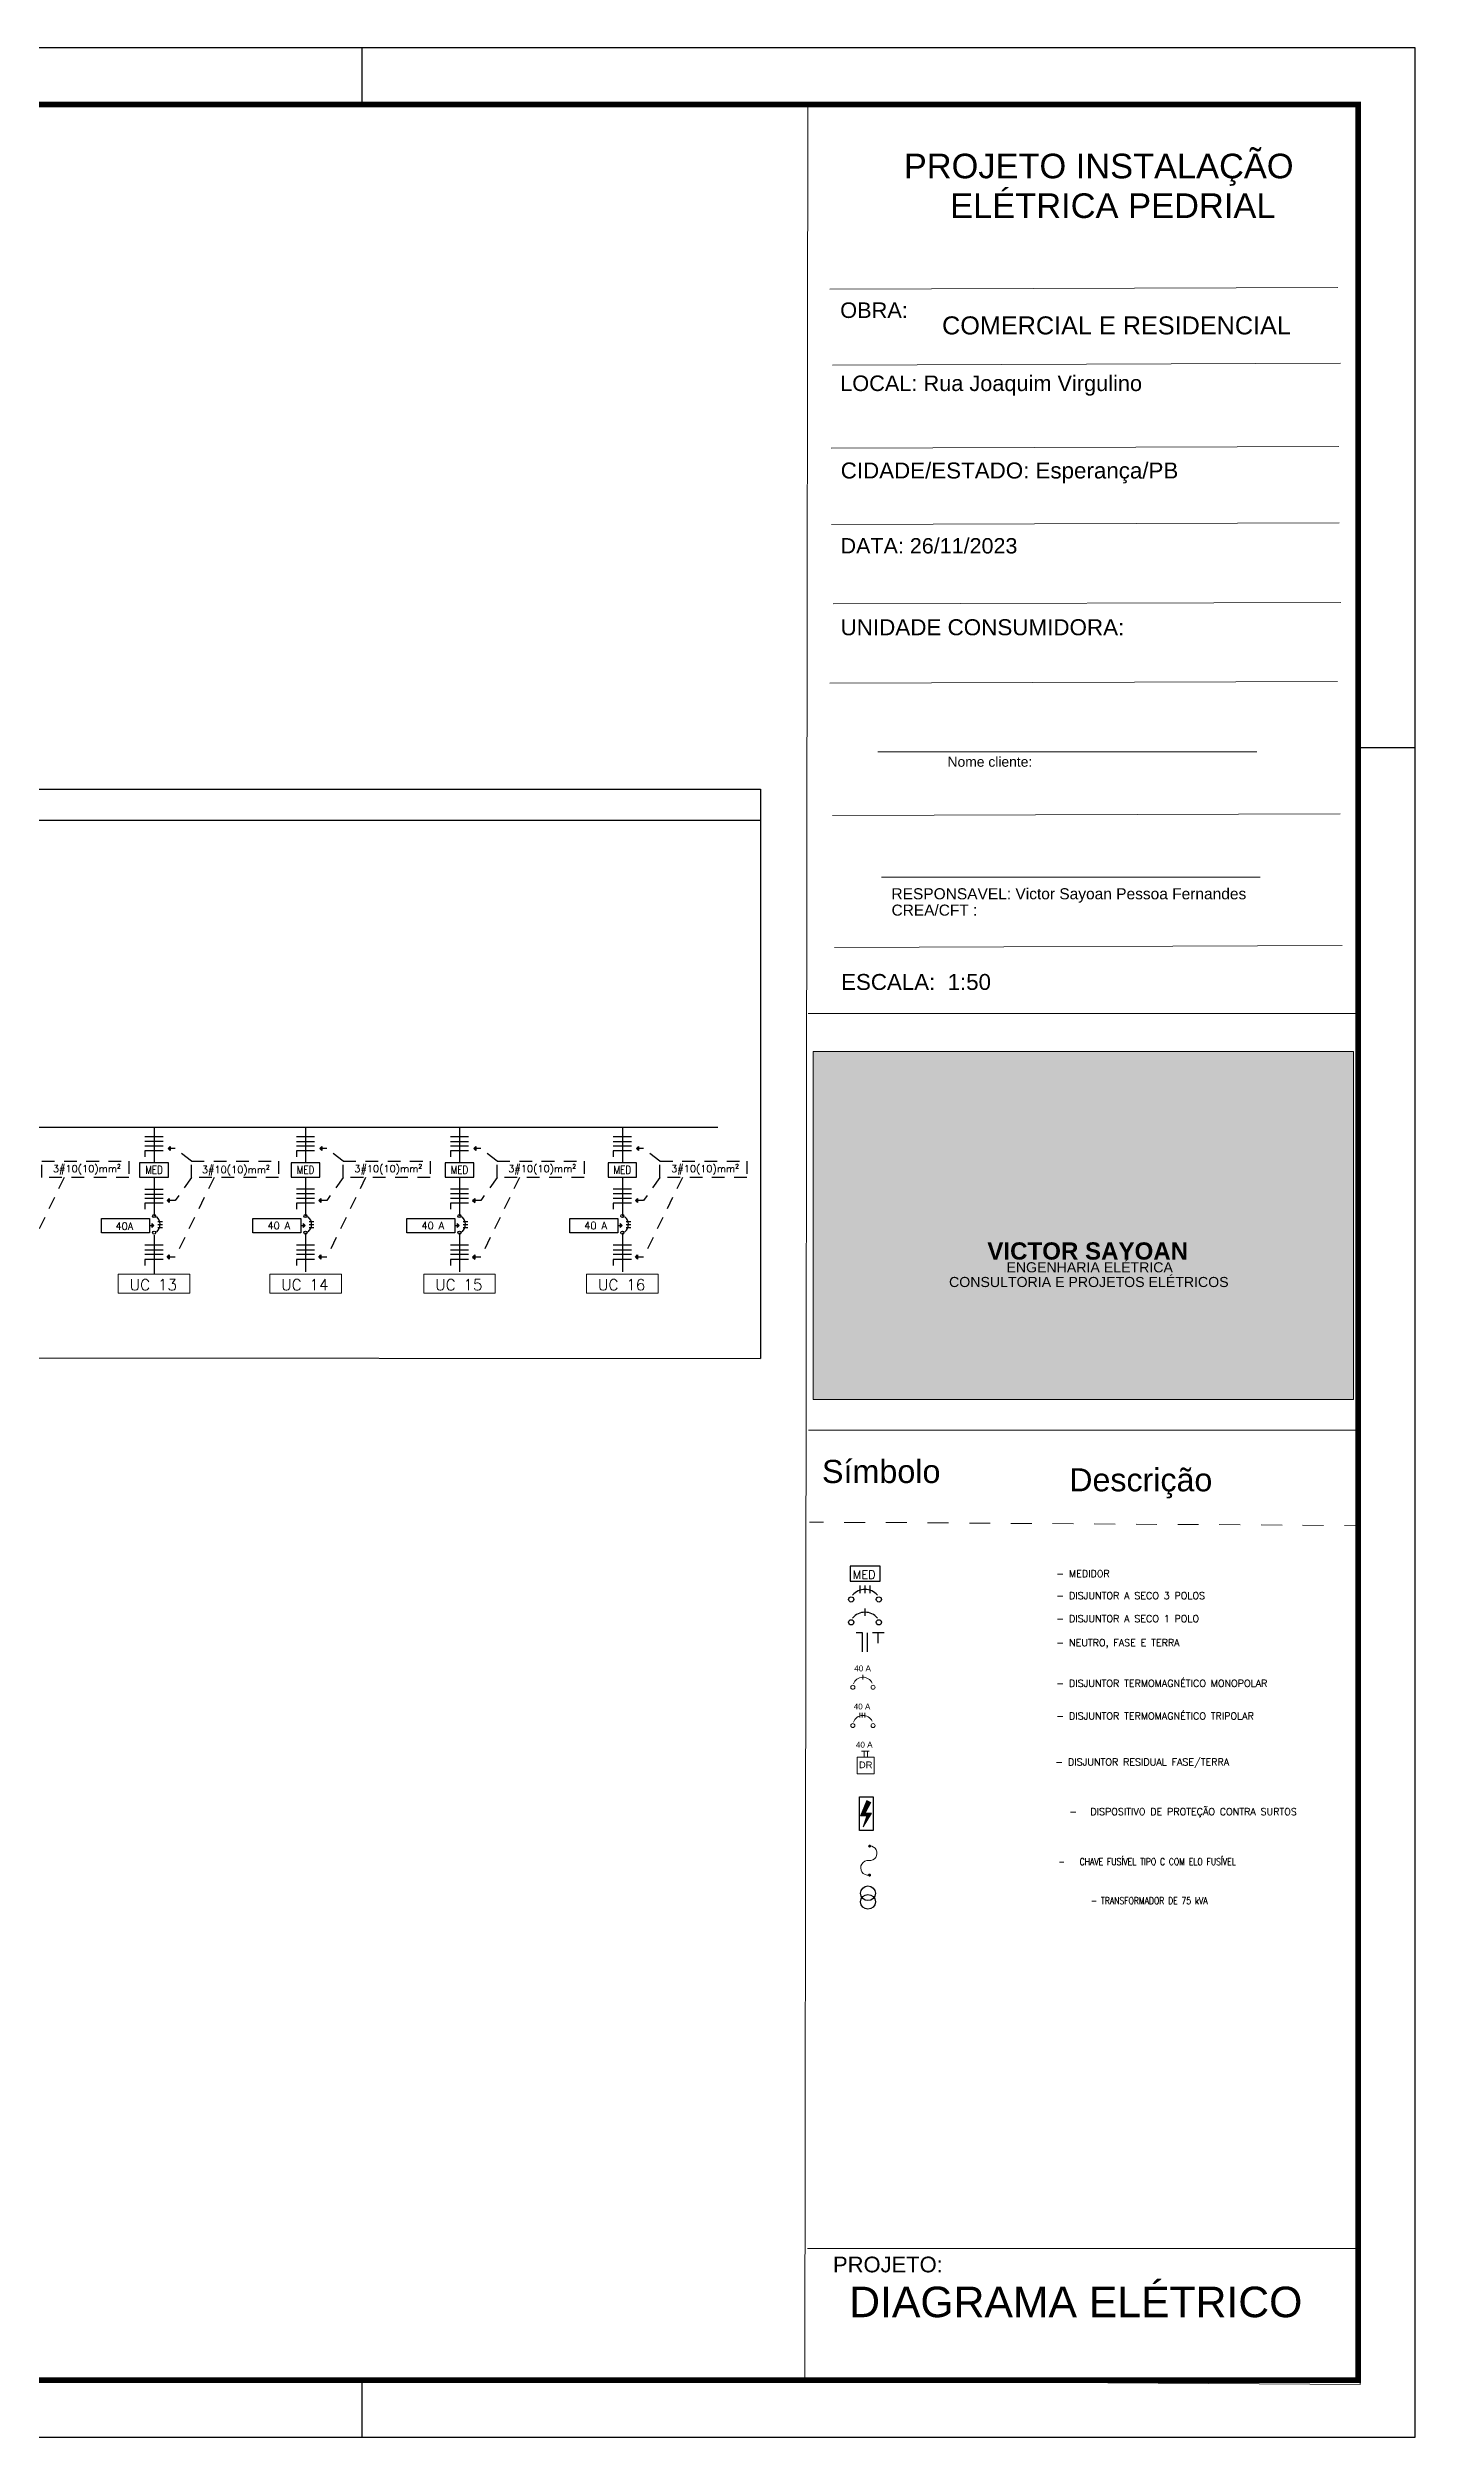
# Model space of a CAD drawing. Header units: metres. Extents: x 2999 to 3164, y 1641 to 1678.
# Drawn here: x 3086.27 to 3107.77, y 1640.57 to 1678.17 of the extents above; entities that cross this region are included whole.
import ezdxf
from ezdxf.enums import TextEntityAlignment as Align

# ---------------------------------------------------------------- set-up
doc = ezdxf.new("R2010")
doc.units = ezdxf.units.M
for name, pattern in [('CONTORNO_QUADRO_T', [0.35, 0.2, -0.15]), ('Contínuo', [0]), ('ELETRODUTO_TETO', [1000, 1000, 0])]:
    doc.linetypes.add(name, pattern=pattern)
for name, color, linetype in [('4', 136, 'Continuous'), ('ARQ-FOLHA', 7, 'Continuous'), ('Cabos Unidades', 255, 'Continuous'), ('DIAGRAMA', 7, 'Continuous'), ('DISP_PROTECAO', 7, 'Continuous'), ('ELE-TEXTO04', 4, 'CONTORNO_QUADRO_T'), ('ELETRODUTO_TETO', 124, 'Continuous'), ('INDICACAO_CIRCUITO_FIA', 252, 'Continuous'), ('LEGENDA_TEXTO', 136, 'Continuous'), ('LISTAGEM_TEXTO', 7, 'Continuous'), ('PDF3_DI-Disjuntor', 7, 'Continuous'), ('PDF3_DI-Textos do diagrama', 7, 'Continuous'), ('PDF3_DIAGRAMA', 7, 'Continuous'), ('PDF3_Text', 7, 'Continuous'), ('QUADROS_E_CAIXAS', 7, 'Continuous'), ('X_CTRL_PTLIG_DESLIGADO', 7, 'Continuous')]:
    doc.layers.add(name, color=color, linetype=linetype)
for name, color, linetype, lineweight in [('Barramento Unifilar', 252, 'Continuous', 30), ('Esquadrias', 252, 'Continuous', 9), ('TERRA', 92, 'Continuous', 30)]:
    doc.layers.add(name, color=color, linetype=linetype, lineweight=lineweight)
doc.layers.add('PDF47_Solid Fills', color=7, linetype='Continuous', true_color=0xc7ad54)
doc.layers.add('PDF47_Text', color=7, linetype='Continuous', true_color=0xffffff)
doc.styles.add('arial', font='arial.ttf')
doc.styles.add('Arial$001', font='arial.ttf', dxfattribs={"height": 1.562076})
doc.styles.add('PDF Arial', font='arial.ttf')
doc.styles.add('PDF Sarabun-Extra Bold', font='arialbd.ttf')
doc.styles.add('PDF Sarabun-Thin', font='arial.ttf')
doc.styles.add('ROMANS', font='ROMANS.shx', dxfattribs={"width": 0.8, "height": 0.1})
doc.styles.add('SIMPLEX', font='simplex.shx', dxfattribs={"height": 0.1})

# ---------------------------------------------------------------- blocks, each defined once
blk = doc.blocks.new('*U77', base_point=(-175.88, 62.22))
for p, q in [((-172.88, 65.22), (-178.88, 65.22)), ((-178.88, 65.22), (-178.88, 62.22)), ((-178.88, 62.22), (-172.88, 62.22)), ((-172.88, 62.22), (-172.88, 65.22))]:
    blk.add_line(p, q)
at = {"layer": 'X_CTRL_PTLIG_DESLIGADO'}
blk.add_line((-175.88, 63.72), (-175.88, 63.72), dxfattribs=at)
at = {"layer": 'LISTAGEM_TEXTO', "style": 'ROMANS'}
blk.add_text('MED', height=1.678, dxfattribs=at).set_placement((-178.37, 62.71))
blk = doc.blocks.new('*U78', base_point=(-117.62, 105.34))
for centre in [(-117.1, 105.34), (-111.56, 105.34)]:
    blk.add_circle(centre, 0.519)
blk.add_arc((-114.33, 104.1), 3.25, 39.9589, 140.0411)
at = {"layer": 'X_CTRL_PTLIG_DESLIGADO'}
for p, q in [((-117.62, 105.34), (-117.62, 105.34)), ((-114.33, 107.35), (-114.33, 107.35)), ((-111.04, 105.34), (-111.04, 105.34))]:
    blk.add_line(p, q, dxfattribs=at)
blk = doc.blocks.new('*U79', base_point=(-114.33, 107.35))
at = {"color": 1}
blk.add_line((-114.33, 106.59), (-114.33, 108.11), dxfattribs=at)
blk = doc.blocks.new('*U80', base_point=(-125.14, 82.15))
at = {"color": 1}
for p, q in [((-126.14, 81.39), (-126.14, 82.91)), ((-125.14, 81.39), (-125.14, 82.91)), ((-124.14, 81.39), (-124.14, 82.91))]:
    blk.add_line(p, q, dxfattribs=at)
blk = doc.blocks.new('*U91', base_point=(-92.27, 153.12))
at = {"linetype": 'ByBlock'}
blk.add_lwpolyline([(-92.27, 153.12), (-92.27, 144.94)], dxfattribs=at)
blk = doc.blocks.new('*U92', base_point=(-92.27, 138.36))
at = {"linetype": 'ByBlock'}
blk.add_lwpolyline([(-92.27, 138.36), (-92.27, 130.18)], dxfattribs=at)
blk = doc.blocks.new('*U93', base_point=(-92.27, 153.12))
at = {"linetype": 'ByBlock'}
blk.add_lwpolyline([(-92.27, 153.12), (-92.27, 144.94)], dxfattribs=at)
blk = doc.blocks.new('*U94', base_point=(-92.27, 138.36))
at = {"linetype": 'ByBlock'}
blk.add_lwpolyline([(-92.27, 138.36), (-92.27, 130.18)], dxfattribs=at)
blk = doc.blocks.new('FOLHA A2')
at = {"layer": 'ARQ-FOLHA'}
for p, q in [((594, 0), (0, 0)), ((409, -10), (409, 0)), ((594, -420), (594, 0)), ((584, -123), (594, -123)), ((409, -420), (409, -410)), ((0, -420), (594, -420))]:
    blk.add_line(p, q, dxfattribs=at)
at = {"layer": 'ARQ-FOLHA', "const_width": 1}
blk.add_lwpolyline([(25, -410), (584, -410), (584, -10), (25, -10), (25, -410)], dxfattribs=at)

msp = doc.modelspace()

# ---------------------------------------------------------------- hatches: boundary and pattern name
at = {"linetype": 'Contínuo', "true_color": 0xfecc66}
h = msp.add_hatch(color=31, dxfattribs=at)
h.dxf.hatch_style = 1
h.set_gradient(color1=(254, 204, 102))
h.paths.add_polyline_path([(3102.341, 1660.993), (3102.437, 1661.047), (3103.172, 1660.645), (3103.225, 1660.887), (3102.441, 1661.317), (3102.11, 1661.133), (3102.11, 1660.723), (3102.967, 1660.239), (3102.967, 1660.121), (3102.737, 1659.989), (3102.744, 1659.737), (3103.197, 1659.995), (3103.197, 1660.387), (3102.341, 1660.87)])
h.paths.add_polyline_path([(3102.551, 1660.383), (3102.33, 1660.383), (3102.33, 1659.887), (3101.895, 1660.114), (3101.895, 1661.035), (3101.66, 1660.969), (3101.675, 1659.99), (3102.334, 1659.634), (3102.551, 1659.638)])
at = {"layer": 'Cabos Unidades'}
h = msp.add_hatch(color=256, dxfattribs=at)
h.dxf.hatch_style = 1
h.paths.add_polyline_path([(3087.901, 1659.666), (3087.933, 1659.634), (3087.901, 1659.602)])
h = msp.add_hatch(color=256, dxfattribs=at)
h.dxf.hatch_style = 1
h.paths.add_polyline_path([(3090.285, 1659.666), (3090.317, 1659.634), (3090.285, 1659.602)])
h = msp.add_hatch(color=256, dxfattribs=at)
h.dxf.hatch_style = 1
h.paths.add_polyline_path([(3092.706, 1659.666), (3092.738, 1659.634), (3092.706, 1659.602)])
h = msp.add_hatch(color=256, dxfattribs=at)
h.dxf.hatch_style = 1
h.paths.add_polyline_path([(3095.267, 1659.666), (3095.299, 1659.634), (3095.267, 1659.602)])
at = {"layer": 'ELE-TEXTO04'}
h = msp.add_hatch(color=256, dxfattribs=at)
h.dxf.hatch_style = 1
h.paths.add_polyline_path([(3088.192, 1660.877), (3088.16, 1660.845), (3088.192, 1660.814)])
h = msp.add_hatch(color=256, dxfattribs=at)
h.dxf.hatch_style = 1
h.paths.add_polyline_path([(3090.576, 1660.877), (3090.544, 1660.845), (3090.576, 1660.814)])
h = msp.add_hatch(color=256, dxfattribs=at)
h.dxf.hatch_style = 1
h.paths.add_polyline_path([(3092.997, 1660.877), (3092.965, 1660.845), (3092.997, 1660.814)])
h = msp.add_hatch(color=256, dxfattribs=at)
h.dxf.hatch_style = 1
h.paths.add_polyline_path([(3095.558, 1660.877), (3095.526, 1660.845), (3095.558, 1660.814)])
h = msp.add_hatch(color=256, dxfattribs=at)
h.dxf.hatch_style = 1
h.paths.add_polyline_path([(3088.176, 1660.059), (3088.144, 1660.027), (3088.176, 1659.996)])
h = msp.add_hatch(color=256, dxfattribs=at)
h.dxf.hatch_style = 1
h.paths.add_polyline_path([(3090.56, 1660.059), (3090.528, 1660.027), (3090.56, 1659.996)])
h = msp.add_hatch(color=256, dxfattribs=at)
h.dxf.hatch_style = 1
h.paths.add_polyline_path([(3092.981, 1660.059), (3092.949, 1660.027), (3092.981, 1659.996)])
h = msp.add_hatch(color=256, dxfattribs=at)
h.dxf.hatch_style = 1
h.paths.add_polyline_path([(3095.542, 1660.059), (3095.51, 1660.027), (3095.542, 1659.996)])
h = msp.add_hatch(color=256, dxfattribs=at)
h.dxf.hatch_style = 1
h.paths.add_polyline_path([(3088.176, 1659.171), (3088.144, 1659.139), (3088.176, 1659.107)])
h = msp.add_hatch(color=256, dxfattribs=at)
h.dxf.hatch_style = 1
h.paths.add_polyline_path([(3090.56, 1659.171), (3090.528, 1659.139), (3090.56, 1659.107)])
h = msp.add_hatch(color=256, dxfattribs=at)
h.dxf.hatch_style = 1
h.paths.add_polyline_path([(3092.981, 1659.171), (3092.949, 1659.139), (3092.981, 1659.107)])
h = msp.add_hatch(color=256, dxfattribs=at)
h.dxf.hatch_style = 1
h.paths.add_polyline_path([(3095.542, 1659.171), (3095.51, 1659.139), (3095.542, 1659.107)])

# ---------------------------------------------------------------- linework, layer by layer
for p, q in [((3098.218, 1677.272), (3106.876, 1677.272)), ((3057.432, 1666.5), (3097.477, 1666.5)), ((3097.477, 1666.5), (3097.477, 1657.544)), ((3057.432, 1666.016), (3097.477, 1666.016)), ((3057.432, 1657.576), (3097.477, 1657.544))]:
    msp.add_line(p, q)
at = {"color": 7}
for p, q in [((3088.08, 1661.031), (3087.795, 1661.031)), ((3088.08, 1660.955), (3087.795, 1660.955)), ((3088.08, 1660.884), (3087.795, 1660.884)), ((3088.08, 1660.809), (3087.795, 1660.809)), ((3087.795, 1660.809), (3087.795, 1660.714)), ((3090.464, 1661.028), (3090.178, 1661.028)), ((3090.464, 1660.951), (3090.178, 1660.951)), ((3090.464, 1660.884), (3090.178, 1660.884)), ((3090.464, 1660.809), (3090.178, 1660.809)), ((3090.178, 1660.809), (3090.178, 1660.714)), ((3092.885, 1661.028), (3092.6, 1661.028)), ((3092.885, 1660.951), (3092.6, 1660.951)), ((3092.885, 1660.884), (3092.6, 1660.884)), ((3092.885, 1660.809), (3092.6, 1660.809)), ((3092.6, 1660.809), (3092.6, 1660.714)), ((3095.446, 1661.028), (3095.16, 1661.028)), ((3095.446, 1660.951), (3095.16, 1660.951)), ((3095.446, 1660.884), (3095.16, 1660.884)), ((3095.446, 1660.809), (3095.16, 1660.809)), ((3095.16, 1660.809), (3095.16, 1660.714)), ((3088.163, 1660.623), (3087.712, 1660.623)), ((3087.712, 1660.623), (3087.712, 1660.398)), ((3088.163, 1660.398), (3088.163, 1660.623)), ((3090.546, 1660.623), (3090.096, 1660.623)), ((3090.096, 1660.623), (3090.096, 1660.398)), ((3090.546, 1660.398), (3090.546, 1660.623)), ((3092.967, 1660.623), (3092.517, 1660.623)), ((3092.517, 1660.623), (3092.517, 1660.398)), ((3092.967, 1660.398), (3092.967, 1660.623)), ((3095.528, 1660.623), (3095.078, 1660.623)), ((3095.078, 1660.623), (3095.078, 1660.398)), ((3095.528, 1660.398), (3095.528, 1660.623)), ((3087.712, 1660.398), (3088.163, 1660.398)), ((3088.08, 1660.2), (3087.795, 1660.2)), ((3088.08, 1660.124), (3087.795, 1660.124)), ((3088.08, 1660.06), (3087.795, 1660.06)), ((3090.096, 1660.398), (3090.546, 1660.398)), ((3090.464, 1660.209), (3090.178, 1660.209)), ((3090.464, 1660.132), (3090.178, 1660.132)), ((3090.464, 1660.06), (3090.178, 1660.06)), ((3092.517, 1660.398), (3092.967, 1660.398)), ((3092.885, 1660.209), (3092.6, 1660.209)), ((3092.885, 1660.132), (3092.6, 1660.132)), ((3092.885, 1660.06), (3092.6, 1660.06)), ((3095.078, 1660.398), (3095.528, 1660.398)), ((3095.446, 1660.209), (3095.16, 1660.209)), ((3095.446, 1660.132), (3095.16, 1660.132)), ((3095.446, 1660.06), (3095.16, 1660.06)), ((3088.08, 1659.985), (3087.795, 1659.985)), ((3087.795, 1659.985), (3087.795, 1659.89)), ((3090.464, 1659.985), (3090.178, 1659.985)), ((3090.178, 1659.985), (3090.178, 1659.89)), ((3092.885, 1659.985), (3092.6, 1659.985)), ((3092.6, 1659.985), (3092.6, 1659.89)), ((3095.446, 1659.985), (3095.16, 1659.985)), ((3095.16, 1659.985), (3095.16, 1659.89)), ((3088.08, 1659.325), (3087.795, 1659.325)), ((3090.464, 1659.325), (3090.178, 1659.325)), ((3092.885, 1659.325), (3092.6, 1659.325)), ((3095.446, 1659.325), (3095.16, 1659.325)), ((3088.08, 1659.248), (3087.795, 1659.248)), ((3088.08, 1659.177), (3087.795, 1659.177)), ((3088.08, 1659.102), (3087.795, 1659.102)), ((3087.795, 1659.102), (3087.795, 1659.007)), ((3090.464, 1659.248), (3090.178, 1659.248)), ((3090.464, 1659.177), (3090.178, 1659.177)), ((3090.464, 1659.102), (3090.178, 1659.102)), ((3090.178, 1659.102), (3090.178, 1659.007)), ((3092.885, 1659.248), (3092.6, 1659.248)), ((3092.885, 1659.177), (3092.6, 1659.177)), ((3092.885, 1659.102), (3092.6, 1659.102)), ((3092.6, 1659.102), (3092.6, 1659.007)), ((3095.446, 1659.248), (3095.16, 1659.248)), ((3095.446, 1659.177), (3095.16, 1659.177)), ((3095.446, 1659.102), (3095.16, 1659.102)), ((3095.16, 1659.102), (3095.16, 1659.007))]:
    msp.add_line(p, q, dxfattribs=at)
at = {"color": 154}
for p, q in [((3099.081, 1653.223), (3098.981, 1653.223)), ((3099.081, 1652.924), (3099.081, 1653.223))]:
    msp.add_line(p, q, dxfattribs=at)
at = {"color": 1}
msp.add_line((3099.16, 1652.924), (3099.16, 1653.223), dxfattribs=at)
at = {"color": 7, "linetype": 'Continuous', "lineweight": 9, "true_color": 0x000007}
for points in [[(3106.876, 1677.272), (3106.906, 1641.395), (3098.172, 1641.455), (3098.218, 1677.272)], [(3098.566, 1674.37), (3106.555, 1674.393), (3106.555, 1674.393)], [(3098.609, 1673.174), (3106.595, 1673.204), (3106.595, 1673.204)], [(3098.586, 1671.865), (3106.571, 1671.891), (3106.571, 1671.891)], [(3098.593, 1670.666), (3106.575, 1670.692), (3106.575, 1670.692)], [(3098.616, 1669.416), (3106.601, 1669.44), (3106.601, 1669.44)], [(3098.566, 1668.167), (3106.548, 1668.194), (3106.548, 1668.194)], [(3098.609, 1666.086), (3106.591, 1666.113), (3106.591, 1666.113)], [(3098.642, 1664.012), (3106.624, 1664.039), (3106.624, 1664.039)], [(3098.225, 1662.969), (3106.88, 1662.969), (3106.88, 1662.969)], [(3098.228, 1656.415), (3106.88, 1656.415), (3106.88, 1656.415)], [(3105.677, 1654.92), (3105.349, 1654.924), (3105.349, 1654.924)], [(3106.329, 1654.914), (3106.001, 1654.92), (3106.001, 1654.92)], [(3106.876, 1654.91), (3106.661, 1654.914), (3106.661, 1654.914)], [(3098.215, 1643.539), (3106.873, 1643.539), (3106.873, 1643.539)]]:
    msp.add_lwpolyline(points, dxfattribs=at)
at = {"color": 7, "linetype": 'Continuous', "lineweight": 20, "true_color": 0x000007}
for points in [[(3099.322, 1667.087), (3105.281, 1667.087), (3105.281, 1667.087)], [(3099.376, 1665.119), (3105.335, 1665.119), (3105.335, 1665.119)], [(3098.465, 1654.967), (3098.248, 1654.967), (3098.248, 1654.967)], [(3099.123, 1654.962), (3098.792, 1654.962), (3098.792, 1654.962)], [(3099.776, 1654.959), (3099.449, 1654.959), (3099.449, 1654.959)], [(3100.433, 1654.954), (3100.102, 1654.954), (3100.102, 1654.954)], [(3101.086, 1654.95), (3100.76, 1654.95), (3100.76, 1654.95)], [(3101.744, 1654.945), (3101.412, 1654.945), (3101.412, 1654.945)], [(3102.397, 1654.94), (3102.07, 1654.945), (3102.07, 1654.945)], [(3103.054, 1654.937), (3102.723, 1654.94), (3102.723, 1654.94)], [(3103.707, 1654.932), (3103.381, 1654.937), (3103.381, 1654.937)], [(3104.365, 1654.929), (3104.038, 1654.932), (3104.038, 1654.932)], [(3105.017, 1654.924), (3104.691, 1654.929), (3104.691, 1654.929)]]:
    msp.add_lwpolyline(points, dxfattribs=at)
at = {"color": 7, "linetype": 'Continuous', "lineweight": 9, "true_color": 0xffffff}
msp.add_lwpolyline([(3098.305, 1656.898), (3098.305, 1662.372), (3106.803, 1662.372), (3106.803, 1656.898)], close=True, dxfattribs=at)
at = {"color": 7, "transparency": 33554559}
for points in [[(3099.192, 1649.892), (3099.192, 1649.869), (3099.181, 1649.889)], [(3099.204, 1649.889), (3099.192, 1649.892), (3099.192, 1649.869)], [(3099.191, 1649.869), (3099.172, 1649.881), (3099.168, 1649.869)], [(3099.168, 1649.869), (3099.191, 1649.869), (3099.172, 1649.858)], [(3099.181, 1649.889), (3099.191, 1649.869), (3099.172, 1649.881)], [(3099.191, 1649.869), (3099.172, 1649.858), (3099.191, 1649.868)], [(3099.172, 1649.858), (3099.191, 1649.868), (3099.181, 1649.849)], [(3099.192, 1649.869), (3099.181, 1649.889), (3099.191, 1649.869)], [(3099.181, 1649.849), (3099.191, 1649.868), (3099.192, 1649.845)], [(3099.191, 1649.868), (3099.192, 1649.845), (3099.192, 1649.868)], [(3099.192, 1649.869), (3099.213, 1649.881), (3099.204, 1649.889)], [(3099.215, 1649.869), (3099.192, 1649.869), (3099.213, 1649.881)], [(3099.213, 1649.858), (3099.192, 1649.868), (3099.215, 1649.869)], [(3099.192, 1649.868), (3099.215, 1649.869), (3099.192, 1649.869)], [(3099.192, 1649.845), (3099.204, 1649.849), (3099.192, 1649.868)], [(3099.204, 1649.849), (3099.192, 1649.868), (3099.213, 1649.858)], [(3099.19, 1649.413), (3099.169, 1649.424), (3099.167, 1649.413)], [(3099.167, 1649.413), (3099.19, 1649.413), (3099.169, 1649.401)], [(3099.178, 1649.433), (3099.19, 1649.413), (3099.169, 1649.424)], [(3099.19, 1649.413), (3099.169, 1649.401), (3099.19, 1649.411)], [(3099.169, 1649.401), (3099.19, 1649.411), (3099.178, 1649.393)], [(3099.191, 1649.436), (3099.191, 1649.413), (3099.178, 1649.433)], [(3099.191, 1649.413), (3099.178, 1649.433), (3099.19, 1649.413)], [(3099.178, 1649.393), (3099.19, 1649.411), (3099.191, 1649.388)], [(3099.19, 1649.411), (3099.191, 1649.388), (3099.191, 1649.411)], [(3099.202, 1649.433), (3099.191, 1649.436), (3099.191, 1649.413)], [(3099.191, 1649.413), (3099.211, 1649.424), (3099.202, 1649.433)], [(3099.214, 1649.413), (3099.191, 1649.413), (3099.211, 1649.424)], [(3099.211, 1649.401), (3099.191, 1649.411), (3099.214, 1649.413)], [(3099.191, 1649.411), (3099.214, 1649.413), (3099.191, 1649.413)], [(3099.191, 1649.388), (3099.202, 1649.393), (3099.191, 1649.411)], [(3099.202, 1649.393), (3099.191, 1649.411), (3099.211, 1649.401)]]:
    msp.add_solid(points, dxfattribs=at)
at = {"layer": 'Barramento Unifilar'}
msp.add_line((3058.277, 1661.18), (3096.807, 1661.18), dxfattribs=at)
at = {"layer": 'Cabos Unidades'}
for p, q in [((3087.865, 1659.634), (3087.901, 1659.634)), ((3087.933, 1659.634), (3087.901, 1659.666)), ((3087.901, 1659.666), (3087.901, 1659.602)), ((3087.933, 1659.634), (3087.901, 1659.602)), ((3090.249, 1659.634), (3090.285, 1659.634)), ((3090.317, 1659.634), (3090.285, 1659.666)), ((3090.285, 1659.666), (3090.285, 1659.602)), ((3090.317, 1659.634), (3090.285, 1659.602)), ((3092.67, 1659.634), (3092.706, 1659.634)), ((3092.738, 1659.634), (3092.706, 1659.666)), ((3092.706, 1659.666), (3092.706, 1659.602)), ((3092.738, 1659.634), (3092.706, 1659.602)), ((3095.231, 1659.634), (3095.267, 1659.634)), ((3095.299, 1659.634), (3095.267, 1659.666)), ((3095.267, 1659.666), (3095.267, 1659.602)), ((3095.299, 1659.634), (3095.267, 1659.602))]:
    msp.add_line(p, q, dxfattribs=at)
for points in [[(3087.11, 1659.747), (3087.865, 1659.747), (3087.865, 1659.521), (3087.11, 1659.521)], [(3089.494, 1659.747), (3090.249, 1659.747), (3090.249, 1659.521), (3089.494, 1659.521)], [(3091.915, 1659.747), (3092.67, 1659.747), (3092.67, 1659.521), (3091.915, 1659.521)], [(3094.476, 1659.747), (3095.231, 1659.747), (3095.231, 1659.521), (3094.476, 1659.521)]]:
    msp.add_lwpolyline(points, close=True, dxfattribs=at)
at = {"layer": 'DIAGRAMA', "lineweight": 0}
msp.add_lwpolyline([(3099.195, 1649.871, -1.053345), (3099.18, 1649.643, 1.122038), (3099.184, 1649.411)], format="xyb", dxfattribs=at)
at = {"layer": 'DIAGRAMA', "linetype": 'Continuous'}
for centre in [(3099.166, 1649.127), (3099.166, 1648.992)]:
    msp.add_circle(centre, 0.116, dxfattribs=at)
at = {"layer": 'ELE-TEXTO04'}
for p, q in [((3088.16, 1660.845), (3088.192, 1660.877)), ((3088.16, 1660.845), (3088.192, 1660.814)), ((3088.27, 1660.845), (3088.176, 1660.845)), ((3088.192, 1660.877), (3088.192, 1660.814)), ((3088.529, 1660.649), (3088.27, 1660.845)), ((3090.544, 1660.845), (3090.576, 1660.877)), ((3090.544, 1660.845), (3090.576, 1660.814)), ((3090.654, 1660.845), (3090.56, 1660.845)), ((3090.576, 1660.877), (3090.576, 1660.814)), ((3090.913, 1660.649), (3090.654, 1660.845)), ((3092.965, 1660.845), (3092.997, 1660.877)), ((3092.965, 1660.845), (3092.997, 1660.814)), ((3093.075, 1660.845), (3092.981, 1660.845)), ((3092.997, 1660.877), (3092.997, 1660.814)), ((3093.334, 1660.649), (3093.075, 1660.845)), ((3095.526, 1660.845), (3095.558, 1660.877)), ((3095.526, 1660.845), (3095.558, 1660.814)), ((3095.636, 1660.845), (3095.542, 1660.845)), ((3095.558, 1660.877), (3095.558, 1660.814)), ((3095.895, 1660.649), (3095.636, 1660.845)), ((3086.525, 1660.392), (3085.914, 1659.139)), ((3088.144, 1660.027), (3088.176, 1660.059)), ((3088.176, 1660.059), (3088.176, 1659.996)), ((3088.529, 1660.392), (3088.27, 1660.027)), ((3088.882, 1660.392), (3088.27, 1659.139)), ((3090.528, 1660.027), (3090.56, 1660.059)), ((3090.56, 1660.059), (3090.56, 1659.996)), ((3090.913, 1660.392), (3090.654, 1660.027)), ((3091.265, 1660.392), (3090.654, 1659.139)), ((3092.949, 1660.027), (3092.981, 1660.059)), ((3092.981, 1660.059), (3092.981, 1659.996)), ((3093.334, 1660.392), (3093.075, 1660.027)), ((3093.686, 1660.392), (3093.075, 1659.139)), ((3095.51, 1660.027), (3095.542, 1660.059)), ((3095.542, 1660.059), (3095.542, 1659.996)), ((3095.895, 1660.392), (3095.636, 1660.027)), ((3096.247, 1660.392), (3095.636, 1659.139)), ((3088.144, 1660.027), (3088.176, 1659.996)), ((3088.27, 1660.027), (3088.176, 1660.027)), ((3090.528, 1660.027), (3090.56, 1659.996)), ((3090.654, 1660.027), (3090.56, 1660.027)), ((3092.949, 1660.027), (3092.981, 1659.996)), ((3093.075, 1660.027), (3092.981, 1660.027)), ((3095.51, 1660.027), (3095.542, 1659.996)), ((3095.636, 1660.027), (3095.542, 1660.027)), ((3088.144, 1659.139), (3088.176, 1659.171)), ((3088.144, 1659.139), (3088.176, 1659.107)), ((3088.176, 1659.171), (3088.176, 1659.107)), ((3088.27, 1659.139), (3088.176, 1659.139)), ((3090.528, 1659.139), (3090.56, 1659.171)), ((3090.528, 1659.139), (3090.56, 1659.107)), ((3090.56, 1659.171), (3090.56, 1659.107)), ((3090.654, 1659.139), (3090.56, 1659.139)), ((3092.949, 1659.139), (3092.981, 1659.171)), ((3092.949, 1659.139), (3092.981, 1659.107)), ((3092.981, 1659.171), (3092.981, 1659.107)), ((3093.075, 1659.139), (3092.981, 1659.139)), ((3095.51, 1659.139), (3095.542, 1659.171)), ((3095.51, 1659.139), (3095.542, 1659.107)), ((3095.542, 1659.171), (3095.542, 1659.107)), ((3095.636, 1659.139), (3095.542, 1659.139))]:
    msp.add_line(p, q, dxfattribs=at)
for points in [[(3086.173, 1660.649), (3087.54, 1660.649), (3087.54, 1660.392), (3086.173, 1660.392)], [(3088.529, 1660.649), (3089.897, 1660.649), (3089.897, 1660.392), (3088.529, 1660.392)], [(3090.913, 1660.649), (3092.28, 1660.649), (3092.28, 1660.392), (3090.913, 1660.392)], [(3093.334, 1660.649), (3094.701, 1660.649), (3094.701, 1660.392), (3093.334, 1660.392)], [(3095.895, 1660.649), (3097.262, 1660.649), (3097.262, 1660.392), (3095.895, 1660.392)]]:
    msp.add_lwpolyline(points, close=True, dxfattribs=at)
at = {"layer": 'ELETRODUTO_TETO', "linetype": 'ByBlock'}
for points in [[(3087.938, 1661.18), (3087.938, 1660.623)], [(3090.321, 1661.18), (3090.321, 1660.623)], [(3092.742, 1661.18), (3092.742, 1660.623)], [(3095.303, 1661.18), (3095.303, 1660.623)]]:
    msp.add_lwpolyline(points, dxfattribs=at)
at = {"layer": 'Esquadrias'}
for points in [[(3087.375, 1658.87), (3088.5, 1658.87), (3088.5, 1658.57), (3087.375, 1658.57)], [(3089.758, 1658.87), (3090.884, 1658.87), (3090.884, 1658.57), (3089.758, 1658.57)], [(3092.179, 1658.87), (3093.305, 1658.87), (3093.305, 1658.57), (3092.179, 1658.57)], [(3094.74, 1658.87), (3095.866, 1658.87), (3095.866, 1658.57), (3094.74, 1658.57)]]:
    msp.add_lwpolyline(points, close=True, dxfattribs=at)
at = {"layer": 'PDF3_DI-Disjuntor', "color": 1, "lineweight": 30}
msp.add_lwpolyline([(3099.03, 1650.642), (3099.246, 1650.642), (3099.246, 1650.117), (3099.03, 1650.117)], close=True, dxfattribs=at)
at = {"layer": 'PDF3_DI-Disjuntor', "transparency": 33554559}
for points in [[(3099.066, 1650.385), (3099.194, 1650.344), (3099.05, 1650.344)], [(3099.138, 1650.555), (3099.122, 1650.385), (3099.066, 1650.385)], [(3099.22, 1650.385), (3099.066, 1650.385), (3099.194, 1650.344)], [(3099.148, 1650.344), (3099.194, 1650.344), (3099.091, 1650.174)], [(3099.21, 1650.555), (3099.138, 1650.555), (3099.122, 1650.385)], [(3099.148, 1650.586), (3099.21, 1650.555), (3099.138, 1650.555)]]:
    msp.add_solid(points, dxfattribs=at)
at = {"layer": 'PDF3_DI-Textos do diagrama', "lineweight": 20}
msp.add_lwpolyline([(3099.21, 1650.555), (3099.122, 1650.385), (3099.22, 1650.385), (3099.091, 1650.174), (3099.148, 1650.344), (3099.05, 1650.344), (3099.148, 1650.586)], close=True, dxfattribs=at)
at = {"layer": 'PDF3_DIAGRAMA', "color": 1, "lineweight": 5}
for p, q in [((3099.087, 1652.49), (3099.087, 1652.564)), ((3099.04, 1651.893), (3099.04, 1651.967)), ((3099.073, 1651.893), (3099.073, 1651.967)), ((3099.116, 1651.895), (3099.116, 1651.969)), ((3098.998, 1651.269), (3098.998, 1651.005)), ((3099.262, 1651.269), (3098.998, 1651.269)), ((3099.064, 1651.362), (3099.183, 1651.362)), ((3099.104, 1651.269), (3099.104, 1651.362)), ((3099.156, 1651.269), (3099.156, 1651.362)), ((3099.262, 1651.269), (3099.262, 1651.005)), ((3099.262, 1651.005), (3098.998, 1651.005))]:
    msp.add_line(p, q, dxfattribs=at)
for centre in [(3098.928, 1652.368), (3099.246, 1652.368), (3098.928, 1651.766), (3099.246, 1651.766)]:
    msp.add_circle(centre, 0.0318, dxfattribs=at)
for centre in [(3099.087, 1652.368), (3099.087, 1651.766)]:
    msp.add_arc(centre, 0.159, 25, 160, dxfattribs=at)
at = {"layer": 'PDF47_Solid Fills', "color": 7, "linetype": 'Contínuo', "lineweight": 25, "true_color": 0xffffff, "transparency": 33554559}
msp.add_solid([(3098.305, 1662.372), (3106.803, 1662.372), (3098.305, 1656.898), (3106.803, 1656.898)], dxfattribs=at)
at = {"layer": 'PDF47_Solid Fills', "color": 169, "linetype": 'Contínuo', "lineweight": 25, "true_color": 0x242d4c, "transparency": 33554559}
msp.add_solid([(3098.305, 1662.372), (3106.803, 1662.372), (3098.305, 1656.898), (3106.803, 1656.898)], dxfattribs=at)
at = {"layer": 'TERRA', "lineweight": 30}
for p, q in [((3099.327, 1653.223), (3099.235, 1653.223)), ((3099.419, 1653.223), (3099.327, 1653.223))]:
    msp.add_line(p, q, dxfattribs=at)
at = {"layer": 'TERRA', "lineweight": 30, "ltscale": 0.1}
msp.add_line((3099.327, 1653.062), (3099.327, 1653.223), dxfattribs=at)

# ---------------------------------------------------------------- block references
at = {"layer": 'ARQ-FOLHA', "xscale": 0.08952391981061225, "yscale": 0.08952391981061225, "zscale": 0.08952391981061225}
msp.add_blockref('FOLHA A2', (3054.594, 1678.168), dxfattribs=at)
at = {"layer": 'DISP_PROTECAO', "xscale": 0.04727504109658467, "yscale": 0.04727504109658467, "zscale": 0.04727504109658467, "rotation": 270}
for name, p in [('*U78', (3087.94, 1659.809)), ('*U80', (3088.035, 1659.653)), ('*U78', (3090.321, 1659.809)), ('*U80', (3090.416, 1659.653)), ('*U78', (3092.742, 1659.809)), ('*U80', (3092.837, 1659.653)), ('*U78', (3095.303, 1659.809)), ('*U80', (3095.398, 1659.653))]:
    msp.add_blockref(name, p, dxfattribs=at)
at = {"layer": 'DISP_PROTECAO', "xscale": 0.07870520275559434, "yscale": 0.07870520275559434, "zscale": 0.07870520275559434}
for name, p in [('*U78', (3098.861, 1653.75)), ('*U80', (3099.12, 1653.908)), ('*U78', (3098.861, 1653.391)), ('*U79', (3099.12, 1653.55))]:
    msp.add_blockref(name, p, dxfattribs=at)
at = {"layer": 'ELETRODUTO_TETO', "color": 7, "linetype": 'ELETRODUTO_TETO', "xscale": 0.07503420207117707, "yscale": 0.07503420207117707, "zscale": 0.07503420207117707}
for name, p in [('*U91', (3087.938, 1660.398)), ('*U93', (3090.321, 1660.398)), ('*U93', (3092.742, 1660.398)), ('*U93', (3095.303, 1660.398)), ('*U92', (3087.938, 1659.484)), ('*U94', (3090.321, 1659.522)), ('*U94', (3092.742, 1659.522)), ('*U94', (3095.303, 1659.522))]:
    msp.add_blockref(name, p, dxfattribs=at)
at = {"layer": 'QUADROS_E_CAIXAS', "xscale": 0.07870520275559434, "yscale": 0.07870520275559434, "zscale": 0.07870520275559434}
msp.add_blockref('*U77', (3099.12, 1654.037), dxfattribs=at)

# ---------------------------------------------------------------- texts
at = {"color": 7, "true_color": 0x000007, "style": 'Arial$001'}
for s, height, p in [('PROJETO INSTALAÇÃO ', 0.38706, (3099.73, 1676.114)), ('ELÉTRICA PEDRIAL', 0.38784, (3100.457, 1675.489)), ('OBRA:', 0.2449, (3098.729, 1673.916)), ('COMERCIAL E RESIDENCIAL', 0.28386, (3100.331, 1673.657)), ('LOCAL: Rua Joaquim Virgulino', 0.24455, (3098.729, 1672.766)), ('CIDADE/ESTADO: Esperança/PB', 0.25145, (3098.737, 1671.39)), ('DATA: 26/11/2023', 0.24195, (3098.735, 1670.21)), ('UNIDADE CONSUMIDORA:', 0.25215, (3098.735, 1668.923)), ('Nome cliente:', 0.15607, (3100.417, 1666.854)), ('RESPONSAVEL: Victor Sayoan Pessoa Fernandes', 0.17443, (3099.535, 1664.768)), ('CREA/CFT : ', 0.17376, (3099.537, 1664.511)), ('ESCALA:  1:50', 0.25077, (3098.744, 1663.342)), ('Símbolo', 0.3637, (3098.442, 1655.583)), ('Descrição', 0.3623, (3102.331, 1655.452)), ('PROJETO:', 0.2472, (3098.616, 1643.162)), ('DIAGRAMA ELÉTRICO', 0.48069, (3098.871, 1642.456))]:
    msp.add_text(s, height=height, dxfattribs=at).set_placement(p)
at = {"layer": '4', "linetype": 'Contínuo', "char_height": 0.11, "style": 'ROMANS'}
for s, insert, attachment_point in [('\\pxi-3,l4,t4;-^ICHAVE FUSÍVEL TIPO C COM ELO FUSÍVEL', (3102.055, 1649.68), 1), ('\\pxi-3,l4,t4;-^ITRANSFORMADOR DE 75 kVA', (3103.535, 1649.012), 5)]:
    msp.add_mtext_dynamic_manual_height_columns(s, width=4.64123, gutter_width=1, heights=[0], dxfattribs=dict(at, insert=insert, attachment_point=attachment_point))
at = {"layer": 'INDICACAO_CIRCUITO_FIA', "color": 0, "transparency": 16777216, "style": 'ROMANS'}
for s, height, p in [('3#10(10)mm²', 0.11255, (3086.881, 1660.474)), ('3#10(10)mm²', 0.11255, (3089.224, 1660.459)), ('3#10(10)mm²', 0.11255, (3091.621, 1660.474)), ('3#10(10)mm²', 0.11255, (3094.042, 1660.474)), ('3#10(10)mm²', 0.11255, (3096.603, 1660.474)), ('40A', 0.1126, (3087.472, 1659.569)), ('40 A', 0.1126, (3089.901, 1659.578)), ('40 A', 0.1126, (3092.322, 1659.578)), ('40 A', 0.1126, (3094.883, 1659.578)), ('UC 13', 0.1756, (3087.926, 1658.615)), ('UC 14', 0.1756, (3090.309, 1658.615)), ('UC 15', 0.1756, (3092.731, 1658.615)), ('UC 16', 0.1756, (3095.291, 1658.615))]:
    msp.add_text(s, height=height, dxfattribs=at).set_placement(p, align=Align.CENTER)
at = {"layer": 'LEGENDA_TEXTO', "style": 'ROMANS'}
for s, p in [('- MEDIDOR', (3102.129, 1654.155)), ('- DISJUNTOR A SECO 3 POLOS', (3102.129, 1653.809)), ('- DISJUNTOR A SECO 1 POLO', (3102.129, 1653.45)), ('- NEUTRO, FASE E TERRA', (3102.129, 1653.073))]:
    msp.add_text(s, height=0.11, dxfattribs=at).set_placement(p, align=Align.MIDDLE_LEFT)
at = {"layer": 'LEGENDA_TEXTO', "char_height": 0.11, "attachment_point": 7, "style": 'SIMPLEX'}
for s, insert in [('- DISJUNTOR TERMOMAGNÉTICO MONOPOLAR', (3102.128, 1652.378)), ('- DISJUNTOR TERMOMAGNÉTICO TRIPOLAR', (3102.128, 1651.861)), ('- DISJUNTOR RESIDUAL FASE/TERRA', (3102.112, 1651.102)), ('\\pxi-3,l5,t5;-^IDISPOSITIVO DE PROTEÇÃO CONTRA SURTOS', (3102.112, 1650.327))]:
    msp.add_mtext(s, dxfattribs=dict(at, insert=insert))
at = {"layer": 'LISTAGEM_TEXTO', "color": 7, "char_height": 0.1259, "width": 0.34182, "attachment_point": 5, "style": 'ROMANS'}
for insert in [(3087.938, 1660.511), (3090.321, 1660.511), (3092.742, 1660.511), (3095.303, 1660.511)]:
    msp.add_mtext('MED', dxfattribs=dict(at, insert=insert))
at = {"layer": 'PDF3_DIAGRAMA', "color": 1, "lineweight": 5, "insert": (3099.13, 1651.095), "char_height": 0.1059, "width": 0.25415, "attachment_point": 8, "line_spacing_factor": 0.798, "style": 'arial'}
msp.add_mtext('DR', dxfattribs=at)
at = {"layer": 'PDF3_Text', "char_height": 0.0913, "attachment_point": 7, "style": 'PDF Arial'}
for insert in [(3098.95, 1652.619), (3098.941, 1652.019), (3098.976, 1651.418)]:
    msp.add_mtext('40 A', dxfattribs=dict(at, insert=insert))
at = {"layer": 'PDF47_Text', "linetype": 'Contínuo', "attachment_point": 4}
for s, insert, char_height, style in [('VICTOR SAYOAN', (3101.043, 1659.232), 0.27123, 'PDF Sarabun-Extra Bold'), ('ENGENHARIA ELÉTRICA', (3101.343, 1658.976), 0.15911, 'PDF Sarabun-Thin'), ('CONSULTORIA E PROJETOS ELÉTRICOS', (3100.441, 1658.745), 0.15911, 'PDF Sarabun-Thin')]:
    msp.add_mtext(s, dxfattribs=dict(at, insert=insert, char_height=char_height, style=style))

doc.saveas('drawing.dxf')
